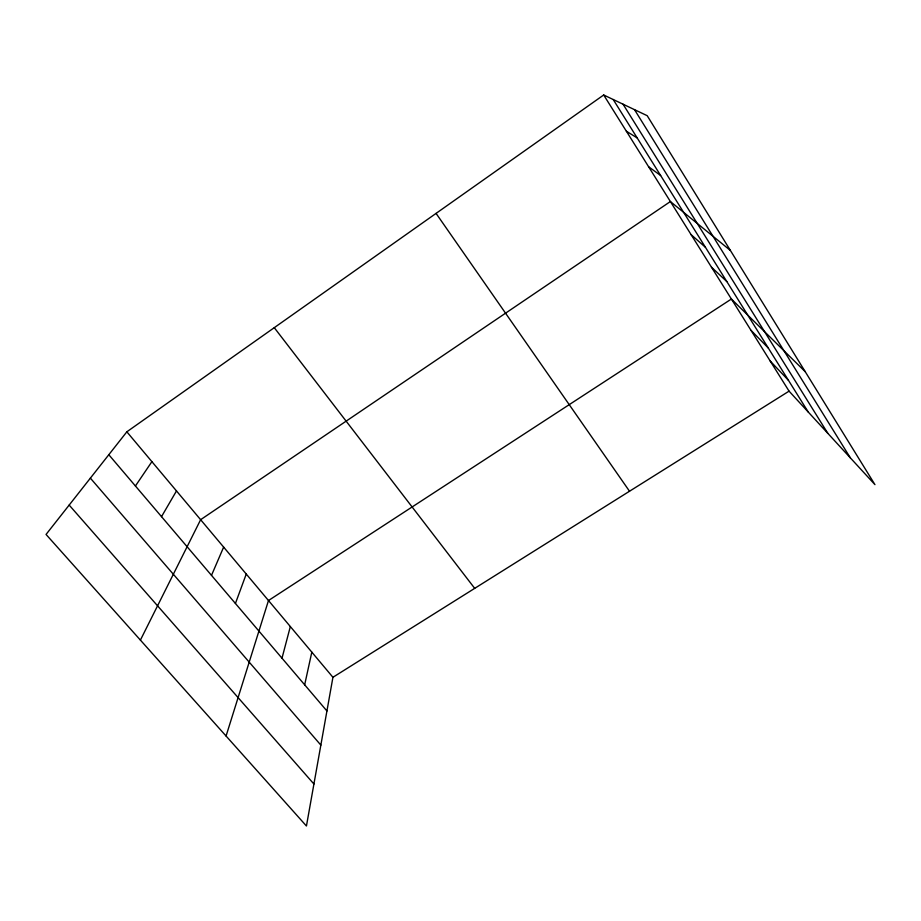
<?xml version="1.0" encoding="UTF-8"?>
<svg xmlns="http://www.w3.org/2000/svg" width="921" height="921" viewBox="0 0 921 921"><rect width="100%" height="100%" fill="white"/><g stroke="black" fill="none" stroke-linecap="round" stroke-linejoin="round"><path stroke-width="1.38" d="M789.067 391.149L332.93 677.292L306.44 826.01L46.05 534.445L126.845 431.811L603.692 94.99L647.21 115.701L874.95 484.642L789.067 391.149L603.692 94.99M304.667 684.821L311.816 652.137M281.999 658.193L290.334 626.556M226.071 736.017L268.483 600.527L731.401 299.026L805.242 371.704M235.419 603.474L246.252 574.048M211.496 575.36L223.642 547.109M140.406 640.095L200.628 519.697L670.384 201.549L730.365 250.42M161.52 516.646L176.487 490.939M135.422 485.989L151.896 461.651M626.384 131.231L637.182 137.931M648.603 166.747L660.645 175.52M691.118 234.659L705.428 247.277M711.449 267.148L726.807 281.55M750.983 330.305L768.31 348.057M770.198 361.009L788.457 380.338M69.167 505.076L313.923 784.024M90.373 478.137L320.853 745.124M108.805 454.721L326.932 710.977M126.845 431.811L332.93 677.292M274.274 327.68L474.695 588.358M436.07 213.396L629.515 491.238M613.213 99.526L808.212 411.986M623.057 104.211L827.795 433.307M634.523 109.668L850.336 457.852"/></g></svg>
